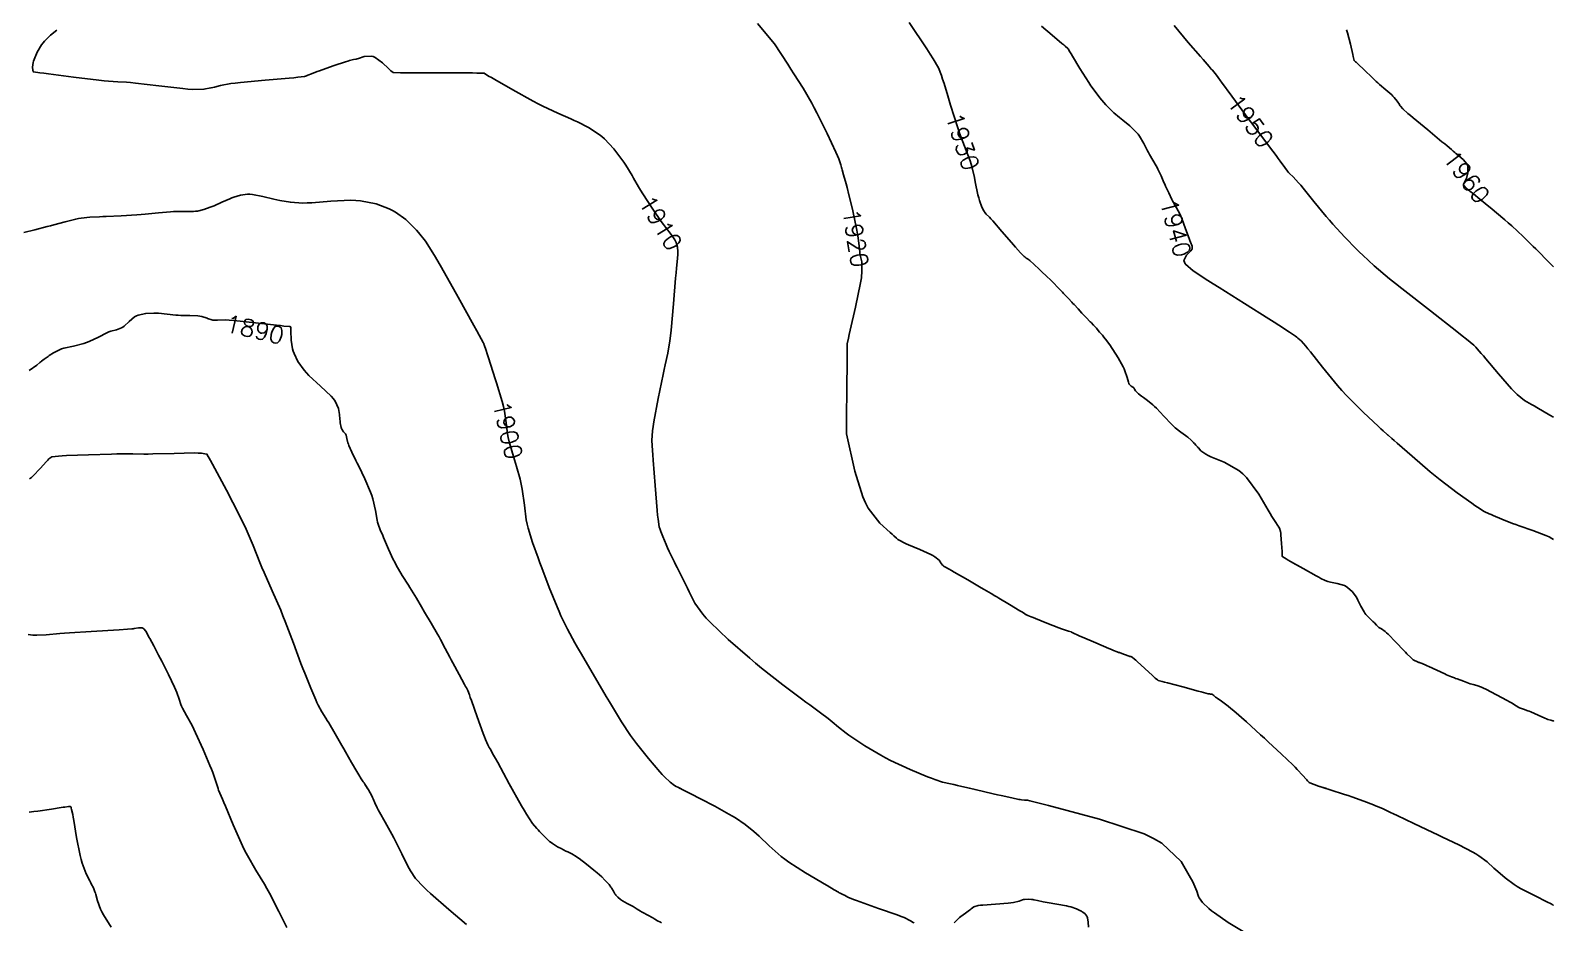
# Model space of a CAD drawing. Header units: metres. Extents: x 837477 to 838477, y 1189014 to 1191014.
# Drawn here: x 838139.6 to 838476.5, y 1189192 to 1189389.2 of the extents above; entities that cross this region are included whole.
import ezdxf

# ---------------------------------------------------------------- set-up
doc = ezdxf.new("R2010")
doc.units = ezdxf.units.M
doc.header["$LTSCALE"] = 0.3
doc.layers.add('COTAS 10', color=1, linetype='Continuous')
doc.styles.get("Standard").update_dxf_attribs({"font": 'simplex.shx'})

msp = doc.modelspace()

# ---------------------------------------------------------------- linework, layer by layer
at = {"layer": 'COTAS 10'}
for points, elevation in [([(838145.371, 1189389.214), (838144.016, 1189388.105), (838142.67, 1189386.839), (838142.339, 1189386.444), (838142.027, 1189386.03), (838141.053, 1189384.374), (838140.375, 1189382.785), (838140.25, 1189382.412), (838140.152, 1189382.069), (838140.023, 1189381.075), (838140.083, 1189380.425), (838140.105, 1189380.299), (838140.129, 1189380.197), (838140.23, 1189380.025), (838141.653, 1189379.835), (838142.51, 1189379.722), (838143.566, 1189379.583), (838149.053, 1189378.865), (838154.692, 1189378.168), (838155.844, 1189378.043), (838156.819, 1189377.947), (838158.865, 1189377.847), (838160.797, 1189377.762), (838161.701, 1189377.675), (838162.766, 1189377.561), (838167.941, 1189376.924), (838173.258, 1189376.317), (838174.412, 1189376.222), (838175.427, 1189376.16), (838177.941, 1189376.201), (838179.481, 1189376.478), (838179.882, 1189376.565), (838180.271, 1189376.655), (838181.585, 1189377.016), (838183.861, 1189377.433), (838184.857, 1189377.559), (838186.012, 1189377.689), (838191.503, 1189378.195), (838196.807, 1189378.646), (838197.845, 1189378.742), (838198.695, 1189378.824), (838200.206, 1189379.016), (838200.613, 1189379.17), (838200.767, 1189379.229), (838200.939, 1189379.295), (838201.71, 1189379.593), (838203.018, 1189380.08), (838203.529, 1189380.265), (838204.105, 1189380.472), (838206.722, 1189381.401), (838209.233, 1189382.262), (838209.742, 1189382.425), (838210.169, 1189382.556), (838211.041, 1189382.759), (838211.612, 1189382.854), (838211.85, 1189382.917), (838212.124, 1189382.996), (838213.4, 1189383.413), (838214.934, 1189383.521), (838215.37, 1189383.404), (838215.81, 1189383.224), (838217.439, 1189382.043), (838218.807, 1189380.745), (838219.083, 1189380.49), (838219.315, 1189380.28), (838219.779, 1189379.902), (838221.436, 1189379.836), (838222.419, 1189379.824), (838223.63, 1189379.814), (838229.899, 1189379.798), (838236.149, 1189379.785), (838237.348, 1189379.776), (838238.317, 1189379.766), (838239.899, 1189379.712), (838240.92, 1189379.11), (838241.536, 1189378.755), (838242.296, 1189378.318), (838246.244, 1189376.057), (838250.753, 1189373.565), (838251.867, 1189372.982), (838252.922, 1189372.446), (838256.244, 1189370.894), (838259.076, 1189369.643), (838259.822, 1189369.296), (838260.55, 1189368.949), (838263.042, 1189367.691), (838265.341, 1189366.212), (838265.949, 1189365.725), (838266.543, 1189365.204), (838268.586, 1189363.042), (838270.402, 1189360.682), (838270.853, 1189360.037), (838271.283, 1189359.395), (838272.65, 1189357.105), (838272.974, 1189356.543), (838274.077, 1189354.62), (838274.544, 1189353.855), (838275.043, 1189353.056), (838277.105, 1189349.892), (838279.126, 1189346.942), (838279.598, 1189346.278), (838280.032, 1189345.68), (838281.285, 1189344.072), (838282.119, 1189342.93), (838282.289, 1189342.625), (838282.432, 1189342.325), (838282.729, 1189341.285), (838282.801, 1189340.282), (838282.803, 1189340.005), (838282.797, 1189339.729), (838282.708, 1189338.736), (838282.487, 1189336.6), (838282.397, 1189335.604), (838282.296, 1189334.432), (838281.826, 1189328.736), (838281.298, 1189322.901), (838281.159, 1189321.641), (838281.024, 1189320.536), (838280.562, 1189317.829), (838279.97, 1189315.262), (838279.752, 1189314.244), (838279.51, 1189313.093), (838278.444, 1189307.829), (838277.483, 1189302.679), (838277.308, 1189301.6), (838277.173, 1189300.671), (838277.013, 1189298.569), (838277.19, 1189296.354), (838277.267, 1189295.354), (838277.356, 1189294.186), (838277.778, 1189288.569), (838278.216, 1189283.087), (838278.316, 1189282.003), (838278.406, 1189281.108), (838278.651, 1189279.443), (838278.884, 1189278.85), (838278.966, 1189278.631), (838279.056, 1189278.388), (838279.443, 1189277.312), (838280.193, 1189275.513), (838280.512, 1189274.815), (838280.879, 1189274.031), (838282.605, 1189270.474), (838284.45, 1189266.759), (838284.891, 1189265.875), (838285.303, 1189265.053), (838286.54, 1189262.605), (838288.307, 1189260.127), (838289.053, 1189259.286), (838289.91, 1189258.378), (838293.934, 1189254.539), (838298.677, 1189250.403), (838299.987, 1189249.308), (838301.296, 1189248.235), (838306.015, 1189244.539), (838310.158, 1189241.424), (838311.105, 1189240.718), (838311.965, 1189240.078), (838314.346, 1189238.332), (838316.061, 1189237.056), (838316.501, 1189236.714), (838316.926, 1189236.376), (838318.332, 1189235.197), (838320.02, 1189233.859), (838320.623, 1189233.421), (838321.284, 1189232.954), (838324.161, 1189231.026), (838327.677, 1189228.938), (838328.741, 1189228.37), (838329.845, 1189227.807), (838334.161, 1189225.811), (838338.048, 1189224.186), (838338.882, 1189223.857), (838339.611, 1189223.58), (838341.367, 1189223.017), (838343.119, 1189222.63), (838343.845, 1189222.464), (838344.675, 1189222.272), (838347.595, 1189221.589)], 1910), ([(838426.271, 1189221.589), (838424.326, 1189222.208), (838423.775, 1189222.396), (838423.317, 1189222.559), (838422.442, 1189222.947), (838422.066, 1189223.326), (838421.924, 1189223.484), (838421.765, 1189223.665), (838421.051, 1189224.511), (838419.826, 1189225.838), (838419.345, 1189226.323), (838418.802, 1189226.859), (838416.328, 1189229.219), (838413.387, 1189231.947), (838412.549, 1189232.715), (838411.701, 1189233.488), (838408.556, 1189236.328), (838405.754, 1189238.783), (838405.122, 1189239.315), (838404.554, 1189239.781), (838403.022, 1189240.93), (838402.079, 1189241.559), (838401.881, 1189241.698), (838401.711, 1189241.822), (838401.328, 1189242.143), (838401.153, 1189242.323), (838401.114, 1189242.358), (838401.079, 1189242.386), (838400.987, 1189242.435), (838400.889, 1189242.446), (838400.851, 1189242.45), (838400.807, 1189242.454), (838400.606, 1189242.475), (838400.382, 1189242.502), (838400.323, 1189242.51), (838400.266, 1189242.518), (838400.074, 1189242.55), (838399.106, 1189242.801), (838398.561, 1189242.947), (838397.895, 1189243.125), (838394.488, 1189244.047), (838391.109, 1189244.964), (838390.46, 1189245.14), (838389.935, 1189245.282), (838389.077, 1189245.513), (838389.018, 1189245.533), (838388.997, 1189245.542), (838388.975, 1189245.553), (838388.879, 1189245.603), (838388.388, 1189246.025), (838388.116, 1189246.27), (838387.786, 1189246.57), (838386.101, 1189248.115), (838384.413, 1189249.66), (838384.08, 1189249.959), (838383.804, 1189250.204), (838383.296, 1189250.623), (838382.962, 1189250.75), (838382.797, 1189250.811), (838382.601, 1189250.881), (838381.63, 1189251.227), (838380.66, 1189251.57), (838380.464, 1189251.639), (838380.3, 1189251.697), (838379.968, 1189251.811), (838379.168, 1189252.14), (838378.708, 1189252.333), (838378.146, 1189252.571), (838375.253, 1189253.795), (838372.331, 1189255.045), (838371.75, 1189255.298), (838371.267, 1189255.51), (838370.348, 1189255.942), (838370.009, 1189256.11), (838369.893, 1189256.156), (838369.768, 1189256.203), (838369.234, 1189256.37), (838368.137, 1189256.747), (838367.657, 1189256.926), (838367.1, 1189257.137), (838364.451, 1189258.168), (838361.886, 1189259.182), (838361.383, 1189259.382), (838360.969, 1189259.547), (838360.219, 1189259.853), (838360.062, 1189259.927), (838360.023, 1189259.946), (838359.984, 1189259.964), (838359.859, 1189260.025), (838359.219, 1189260.403), (838358.857, 1189260.621), (838358.415, 1189260.888), (838356.149, 1189262.264), (838353.827, 1189263.671), (838353.35, 1189263.959), (838352.944, 1189264.202), (838352.075, 1189264.713), (838351.039, 1189265.308), (838350.527, 1189265.605), (838349.918, 1189265.959), (838346.907, 1189267.713), (838343.914, 1189269.454), (838343.316, 1189269.8), (838342.818, 1189270.086), (838341.856, 1189270.629), (838341.584, 1189270.783), (838341.522, 1189270.824), (838341.465, 1189270.865), (838341.31, 1189271.006), (838341.128, 1189271.251), (838341.054, 1189271.356), (838340.97, 1189271.477), (838340.584, 1189272.052), (838339.649, 1189272.836), (838339.22, 1189273.09), (838338.717, 1189273.359), (838336.283, 1189274.462), (838333.838, 1189275.495), (838333.327, 1189275.719), (838332.889, 1189275.917), (838331.91, 1189276.409), (838331.488, 1189276.681), (838331.401, 1189276.739), (838331.327, 1189276.791), (838331.171, 1189276.915), (838330.558, 1189277.476), (838330.197, 1189277.802), (838329.753, 1189278.203), (838327.458, 1189280.266), (838324.889, 1189283.576), (838324.272, 1189284.762), (838323.696, 1189286.065), (838321.956, 1189291.747), (838320.075, 1189299.983), (838320.074, 1189299.989), (838320.074, 1189299.991), (838320.075, 1189299.996), (838320.078, 1189300.001), (838320.078, 1189300.003), (838320.079, 1189300.004), (838320.082, 1189300.01), (838320.097, 1189301.532), (838320.106, 1189302.488), (838320.116, 1189303.677), (838320.17, 1189309.906), (838320.222, 1189316.149), (838320.231, 1189317.347), (838320.239, 1189318.315), (838320.248, 1189319.896), (838320.53, 1189321.19), (838320.71, 1189321.977), (838320.934, 1189322.949), (838322.111, 1189328.01), (838323.208, 1189333.36), (838323.383, 1189334.515), (838323.442, 1189335.022), (838323.5, 1189335.528), (838323.458, 1189338.01), (838323.128, 1189339.487), (838323.065, 1189339.867), (838323.013, 1189340.235), (838322.927, 1189341.459), (838322.698, 1189343.354), (838322.556, 1189344.144), (838322.38, 1189345.05), (838321.459, 1189349.28), (838320.458, 1189353.538), (838320.4, 1189353.776), (838320.23, 1189354.461), (838320.024, 1189355.273), (838319.461, 1189357.282), (838319.113, 1189358.398), (838319.043, 1189358.647), (838318.985, 1189358.87), (838318.868, 1189359.461), (838318.37, 1189360.78), (838318.072, 1189361.462), (838317.704, 1189362.281), (838315.793, 1189366.386), (838313.545, 1189370.963), (838312.965, 1189372.079), (838312.402, 1189373.131), (838310.521, 1189376.386), (838308.469, 1189379.612), (838307.798, 1189380.646), (838307.084, 1189381.74), (838304.135, 1189386.196), (838300.393, 1189390.682)], 1920), ([(838333.974, 1189390.938), (838337.84, 1189385.087), (838338.609, 1189383.907), (838339.247, 1189382.919), (838340.462, 1189380.938), (838341.092, 1189379.224), (838341.362, 1189378.403), (838341.672, 1189377.432), (838342.506, 1189374.721), (838343.135, 1189372.673), (838344.716, 1189367.648), (838345.1, 1189366.509), (838345.462, 1189365.48), (838346.575, 1189362.673), (838347.469, 1189360.333), (838347.693, 1189359.598), (838347.906, 1189358.825), (838348.384, 1189356.654), (838348.589, 1189355.718), (838349.184, 1189352.821), (838349.342, 1189352.179), (838349.497, 1189351.608), (838350.029, 1189350.127), (838350.492, 1189349.268), (838350.602, 1189349.089), (838350.706, 1189348.936), (838351.015, 1189348.595), (838351.703, 1189347.901), (838352.044, 1189347.524), (838352.451, 1189347.067), (838354.467, 1189344.753), (838356.585, 1189342.307), (838357.056, 1189341.767), (838357.478, 1189341.287), (838358.587, 1189340.052), (838359.261, 1189339.357), (838359.409, 1189339.218), (838359.54, 1189339.102), (838359.873, 1189338.875), (838360.278, 1189338.605), (838360.455, 1189338.462), (838360.66, 1189338.289), (838361.635, 1189337.42), (838362.754, 1189336.385), (838363.05, 1189336.109), (838363.34, 1189335.837), (838364.34, 1189334.89), (838365.314, 1189333.941), (838365.588, 1189333.667), (838365.864, 1189333.388), (838366.879, 1189332.341), (838367.856, 1189331.315), (838368.109, 1189331.051), (838368.354, 1189330.794), (838369.175, 1189329.936), (838369.971, 1189329.092), (838370.202, 1189328.844), (838370.436, 1189328.591), (838371.317, 1189327.624), (838372.17, 1189326.693), (838372.386, 1189326.461), (838372.595, 1189326.241), (838373.276, 1189325.542), (838373.879, 1189324.935), (838374.037, 1189324.773), (838374.192, 1189324.614), (838374.719, 1189324.062), (838375.238, 1189323.5), (838375.386, 1189323.335), (838375.537, 1189323.165), (838376.1, 1189322.516), (838376.696, 1189321.803), (838376.866, 1189321.593), (838377.04, 1189321.377), (838377.689, 1189320.55), (838378.478, 1189319.446), (838378.74, 1189319.056), (838379.02, 1189318.629), (838380.191, 1189316.78), (838381.279, 1189314.849), (838381.508, 1189314.37), (838381.706, 1189313.915), (838382.157, 1189312.471), (838382.446, 1189311.393), (838382.541, 1189311.169), (838382.643, 1189310.977), (838383.066, 1189310.552), (838383.466, 1189310.318), (838383.553, 1189310.247), (838383.63, 1189310.173), (838383.821, 1189309.882), (838384.03, 1189309.537), (838384.118, 1189309.429), (838384.219, 1189309.315), (838384.693, 1189308.859), (838385.341, 1189308.329), (838385.552, 1189308.169), (838385.777, 1189308.003), (838386.704, 1189307.357), (838387.875, 1189306.41), (838388.253, 1189306.055), (838388.656, 1189305.659), (838390.307, 1189303.896), (838391.984, 1189302.12), (838392.403, 1189301.717), (838392.803, 1189301.353), (838394.082, 1189300.357), (838395.124, 1189299.639), (838395.374, 1189299.45), (838395.607, 1189299.266), (838396.311, 1189298.635), (838396.842, 1189298.095), (838396.966, 1189297.968), (838397.081, 1189297.85), (838397.412, 1189297.504), (838397.736, 1189297.144), (838397.847, 1189297.018), (838397.966, 1189296.879), (838398.469, 1189296.282), (838399.599, 1189295.487), (838400.114, 1189295.225), (838400.716, 1189294.944), (838403.618, 1189293.775), (838406.907, 1189291.902), (838407.753, 1189291.177), (838408.571, 1189290.362), (838411.29, 1189286.676), (838413.411, 1189283.12), (838413.851, 1189282.388), (838414.228, 1189281.766), (838415.058, 1189280.428), (838415.44, 1189279.852), (838415.533, 1189279.71), (838415.621, 1189279.574), (838415.896, 1189279.146), (838416.112, 1189278.399), (838416.163, 1189278.062), (838416.211, 1189277.669), (838416.353, 1189275.781), (838416.448, 1189273.968), (838416.467, 1189273.622), (838416.482, 1189273.343), (838416.506, 1189272.9), (838416.508, 1189272.897), (838416.509, 1189272.896), (838416.51, 1189272.893), (838416.513, 1189272.89), (838416.514, 1189272.887), (838416.517, 1189272.885), (838416.519, 1189272.883), (838416.527, 1189272.878), (838416.549, 1189272.859), (838416.56, 1189272.85), (838416.573, 1189272.838), (838416.637, 1189272.782), (838417.377, 1189272.347), (838417.817, 1189272.098), (838418.358, 1189271.793), (838421.16, 1189270.225), (838424.009, 1189268.64), (838424.58, 1189268.324), (838425.057, 1189268.061), (838425.994, 1189267.557), (838426.597, 1189267.367), (838426.864, 1189267.302), (838427.174, 1189267.232), (838428.653, 1189266.936), (838430.238, 1189266.455), (838430.616, 1189266.269), (838430.966, 1189266.059), (838432.008, 1189265.111), (838432.828, 1189263.956), (838433.039, 1189263.617), (838433.243, 1189263.269), (838433.918, 1189261.942), (838434.591, 1189260.684), (838434.793, 1189260.38), (838435.002, 1189260.094), (838435.811, 1189259.222), (838436.57, 1189258.529), (838436.747, 1189258.358), (838436.91, 1189258.195), (838437.379, 1189257.678), (838437.776, 1189257.276), (838437.894, 1189257.185), (838438.015, 1189257.103), (838438.481, 1189256.882), (838439.264, 1189256.331), (838439.585, 1189256.042), (838439.95, 1189255.692), (838441.648, 1189253.937), (838443.363, 1189252.111), (838443.74, 1189251.718), (838444.074, 1189251.373), (838444.928, 1189250.533), (838445.483, 1189250.082), (838445.629, 1189249.981), (838445.771, 1189249.892), (838446.256, 1189249.658), (838446.72, 1189249.491), (838446.848, 1189249.443), (838446.977, 1189249.394), (838447.443, 1189249.213), (838448.231, 1189248.873), (838448.562, 1189248.725), (838448.943, 1189248.553), (838450.726, 1189247.734), (838452.496, 1189246.92), (838452.868, 1189246.751), (838453.189, 1189246.606), (838453.923, 1189246.286), (838454.577, 1189246.036), (838454.847, 1189245.935), (838455.157, 1189245.821), (838456.598, 1189245.293), (838458.084, 1189244.776), (838458.421, 1189244.667), (838458.726, 1189244.574), (838459.563, 1189244.364), (838460.612, 1189243.981), (838461.052, 1189243.78), (838461.556, 1189243.537), (838463.917, 1189242.314), (838466.27, 1189241.033), (838466.77, 1189240.754), (838467.203, 1189240.508), (838468.22, 1189239.889), (838468.832, 1189239.525), (838469.011, 1189239.439), (838469.194, 1189239.36), (838469.887, 1189239.125), (838470.817, 1189238.808), (838471.149, 1189238.675), (838471.513, 1189238.524), (838473.096, 1189237.816), (838474.617, 1189237.135), (838474.942, 1189237.001), (838475.225, 1189236.889), (838475.901, 1189236.682), (838476.329, 1189236.596), (838476.457, 1189236.561), (838476.514, 1189236.544), (838476.457, 1189236.561), (838476.329, 1189236.596), (838475.901, 1189236.682), (838475.225, 1189236.889), (838474.942, 1189237.001), (838474.617, 1189237.135), (838473.096, 1189237.816), (838471.513, 1189238.524), (838471.149, 1189238.675), (838470.817, 1189238.808), (838469.887, 1189239.125), (838469.194, 1189239.36), (838469.011, 1189239.439), (838468.832, 1189239.525), (838468.22, 1189239.889), (838467.203, 1189240.508), (838466.77, 1189240.754), (838466.27, 1189241.033), (838463.917, 1189242.314), (838461.556, 1189243.537), (838461.052, 1189243.78), (838460.612, 1189243.981), (838459.563, 1189244.364), (838458.726, 1189244.574), (838458.421, 1189244.667), (838458.084, 1189244.776), (838456.598, 1189245.293), (838455.157, 1189245.821), (838454.847, 1189245.935), (838454.577, 1189246.036), (838453.923, 1189246.286), (838453.189, 1189246.606), (838452.868, 1189246.751), (838452.496, 1189246.92), (838450.726, 1189247.734), (838448.943, 1189248.553), (838448.562, 1189248.725), (838448.231, 1189248.873), (838447.443, 1189249.213), (838446.977, 1189249.394), (838446.848, 1189249.443), (838446.72, 1189249.491), (838446.256, 1189249.658), (838445.771, 1189249.892), (838445.629, 1189249.981), (838445.483, 1189250.082), (838444.928, 1189250.533), (838444.074, 1189251.373), (838443.74, 1189251.718), (838443.363, 1189252.111), (838441.648, 1189253.937), (838439.95, 1189255.692), (838439.585, 1189256.042), (838439.264, 1189256.331), (838438.481, 1189256.882), (838438.015, 1189257.103), (838437.894, 1189257.185), (838437.776, 1189257.276), (838437.379, 1189257.678), (838436.91, 1189258.195), (838436.747, 1189258.358), (838436.57, 1189258.529), (838435.811, 1189259.222), (838435.002, 1189260.094), (838434.793, 1189260.38), (838434.591, 1189260.684), (838433.918, 1189261.942), (838433.243, 1189263.269), (838433.039, 1189263.617), (838432.828, 1189263.956), (838432.008, 1189265.111), (838430.966, 1189266.059), (838430.616, 1189266.269), (838430.238, 1189266.455), (838428.653, 1189266.936), (838427.174, 1189267.232), (838426.864, 1189267.302), (838426.597, 1189267.367), (838425.994, 1189267.557), (838425.057, 1189268.061), (838424.58, 1189268.324), (838424.009, 1189268.64), (838421.16, 1189270.225), (838418.723, 1189271.589)], 1930), ([(838363.259, 1189390.129), (838365.57, 1189388.103), (838367.724, 1189386.327), (838368.139, 1189385.982), (838368.475, 1189385.702), (838369.035, 1189385.225), (838369.073, 1189385.174), (838369.081, 1189385.163), (838369.088, 1189385.154), (838369.102, 1189385.132), (838369.512, 1189384.451), (838369.768, 1189384.026), (838370.086, 1189383.499), (838371.75, 1189380.743), (838373.682, 1189377.666), (838374.168, 1189376.936), (838374.634, 1189376.261), (838376.144, 1189374.264), (838377.459, 1189372.757), (838377.803, 1189372.39), (838378.137, 1189372.044), (838379.272, 1189370.976), (838380.461, 1189369.967), (838380.831, 1189369.658), (838381.218, 1189369.337), (838382.76, 1189368.072), (838384.246, 1189366.658), (838384.599, 1189366.242), (838384.925, 1189365.816), (838385.888, 1189364.191), (838386.675, 1189362.592), (838386.891, 1189362.183), (838387.106, 1189361.789), (838387.873, 1189360.485), (838388.612, 1189359.225), (838388.809, 1189358.858), (838389.002, 1189358.483), (838389.672, 1189357.064), (838390.157, 1189355.97), (838390.327, 1189355.586), (838390.511, 1189355.174), (838390.696, 1189354.762), (838391.373, 1189353.264), (838392.057, 1189351.846), (838392.246, 1189351.483), (838392.436, 1189351.134), (838393.118, 1189349.981), (838393.838, 1189348.623), (838394.051, 1189348.144), (838394.269, 1189347.621), (838395.108, 1189345.361), (838395.869, 1189343.22), (838396.04, 1189342.772), (838396.192, 1189342.386), (838396.597, 1189341.518), (838396.574, 1189340.931), (838396.457, 1189340.723), (838396.292, 1189340.496), (838395.297, 1189339.511), (838394.734, 1189338.296), (838394.841, 1189337.923), (838395.024, 1189337.605), (838395.063, 1189337.535), (838396.814, 1189336.004), (838400.068, 1189333.91), (838401.238, 1189333.166), (838402.524, 1189332.352), (838408.137, 1189328.822), (838413.548, 1189325.417), (838414.706, 1189324.682), (838415.716, 1189324.036), (838418.137, 1189322.453), (838419.412, 1189321.561), (838419.7, 1189321.351), (838419.96, 1189321.157), (838420.663, 1189320.59), (838421.703, 1189319.409), (838422.174, 1189318.827), (838422.726, 1189318.135), (838425.382, 1189314.719), (838428.711, 1189310.669), (838429.688, 1189309.578), (838430.687, 1189308.5), (838434.494, 1189304.719), (838437.702, 1189301.727), (838438.324, 1189301.147), (838438.832, 1189300.675), (838439.704, 1189299.87), (838439.811, 1189299.781), (838439.837, 1189299.762), (838439.86, 1189299.745), (838439.929, 1189299.7), (838440.774, 1189298.969), (838441.287, 1189298.518), (838441.922, 1189297.961), (838445.221, 1189295.051), (838449.242, 1189291.613), (838450.331, 1189290.721), (838451.41, 1189289.856), (838455.221, 1189286.949), (838458.406, 1189284.659), (838459.09, 1189284.182), (838459.689, 1189283.774), (838461.14, 1189282.868), (838462.285, 1189282.323), (838462.691, 1189282.142), (838463.136, 1189281.948), (838465.063, 1189281.14), (838467.445, 1189280.214), (838468.176, 1189279.946), (838468.938, 1189279.672), (838471.948, 1189278.643), (838474.834, 1189277.53), (838475.518, 1189277.204), (838476.152, 1189276.871), (838476.514, 1189276.626)], 1940), ([(838392.57, 1189390.253), (838395.699, 1189386.537), (838398.438, 1189383.406), (838398.983, 1189382.78), (838399.434, 1189382.258), (838400.293, 1189381.244), (838400.564, 1189380.913), (838400.645, 1189380.822), (838400.728, 1189380.732), (838401.052, 1189380.409), (838401.921, 1189379.327), (838402.349, 1189378.758), (838402.857, 1189378.072), (838403.087, 1189377.758), (838405.367, 1189374.623), (838408.352, 1189370.528), (838409.16, 1189369.435), (838409.959, 1189368.359), (838412.779, 1189364.623), (838414.397, 1189362.492), (838415.117, 1189361.541), (838415.613, 1189360.879), (838416.043, 1189360.298), (838417.047, 1189358.891), (838417.68, 1189358.043), (838417.876, 1189357.815), (838418.08, 1189357.59), (838418.891, 1189356.803), (838420.125, 1189355.508), (838420.595, 1189354.963), (838421.122, 1189354.337), (838423.49, 1189351.401), (838426.198, 1189348.081), (838426.939, 1189347.213), (838427.676, 1189346.366), (838430.306, 1189343.49), (838432.89, 1189340.857), (838433.597, 1189340.164), (838434.302, 1189339.486), (838436.817, 1189337.165), (838440.242, 1189334.281), (838441.52, 1189333.247), (838442.941, 1189332.112), (838449.263, 1189327.165), (838455.155, 1189322.597), (838456.304, 1189321.701), (838457.245, 1189320.965), (838458.902, 1189319.639), (838459.195, 1189319.342), (838459.275, 1189319.255), (838459.355, 1189319.165), (838459.639, 1189318.823), (838460.527, 1189317.759), (838460.987, 1189317.215), (838461.54, 1189316.562), (838464.311, 1189313.304), (838467.248, 1189309.988), (838467.907, 1189309.298), (838468.498, 1189308.709), (838470.074, 1189307.406), (838471.629, 1189306.508), (838472.208, 1189306.173), (838472.85, 1189305.802), (838475.703, 1189304.148), (838476.514, 1189303.677)], 1950), ([(838430.679, 1189389.288), (838430.915, 1189388.666), (838431.619, 1189386.117), (838432.097, 1189383.873), (838432.19, 1189383.443), (838432.265, 1189383.095), (838432.396, 1189382.53), (838432.58, 1189382.359), (838432.689, 1189382.26), (838432.824, 1189382.138), (838433.519, 1189381.51), (838434.432, 1189380.665), (838434.704, 1189380.406), (838434.985, 1189380.136), (838436.066, 1189379.073), (838437.27, 1189377.92), (838437.628, 1189377.594), (838437.997, 1189377.266), (838439.418, 1189376.056), (838440.709, 1189374.919), (838440.996, 1189374.636), (838441.253, 1189374.367), (838441.924, 1189373.513), (838442.399, 1189372.799), (838442.531, 1189372.618), (838442.663, 1189372.445), (838443.144, 1189371.881), (838444.287, 1189370.848), (838444.838, 1189370.378), (838445.489, 1189369.829), (838448.685, 1189367.183), (838450.778, 1189365.464), (838451.833, 1189364.595), (838452.453, 1189364.082), (838452.964, 1189363.658), (838453.905, 1189362.86), (838454.159, 1189362.623), (838454.238, 1189362.552), (838454.32, 1189362.478), (838454.646, 1189362.192), (838455.143, 1189361.776), (838455.332, 1189361.621), (838455.544, 1189361.448), (838456.497, 1189360.679), (838457.324, 1189359.685), (838457.457, 1189359.371), (838457.547, 1189359.039), (838457.527, 1189357.699), (838457.227, 1189356.478), (838457.142, 1189356.222), (838457.057, 1189356.001), (838456.739, 1189355.5), (838456.598, 1189355.169), (838456.624, 1189355.057), (838456.677, 1189354.935), (838457.102, 1189354.417), (838457.614, 1189353.943), (838457.722, 1189353.848), (838457.815, 1189353.77), (838458.03, 1189353.618), (838458.792, 1189353.036), (838459.23, 1189352.686), (838459.766, 1189352.254), (838462.195, 1189350.278), (838462.524, 1189350.01), (838465.707, 1189347.339), (838466.512, 1189346.637), (838467.284, 1189345.952), (838469.795, 1189343.612), (838472.003, 1189341.446), (838472.583, 1189340.87), (838473.15, 1189340.304), (838475.086, 1189338.343), (838476.514, 1189336.912)], 1960), ([(838138.074, 1189344.504), (838140.53, 1189345.137), (838143.271, 1189345.819), (838144.006, 1189346.008), (838144.729, 1189346.198), (838147.256, 1189346.887), (838149.58, 1189347.463), (838150.176, 1189347.582), (838150.752, 1189347.682), (838152.663, 1189347.9), (838154.811, 1189348.01), (838155.537, 1189348.044), (838156.319, 1189348.079), (838159.618, 1189348.217), (838163.12, 1189348.4), (838164.03, 1189348.464), (838164.915, 1189348.533), (838167.896, 1189348.83), (838170.527, 1189349.083), (838171.191, 1189349.124), (838171.827, 1189349.153), (838173.893, 1189349.154), (838175.66, 1189349.171), (838176.108, 1189349.21), (838176.539, 1189349.263), (838177.945, 1189349.581), (838179.34, 1189350.083), (838179.763, 1189350.253), (838180.202, 1189350.436), (838181.921, 1189351.208), (838183.656, 1189351.976), (838184.106, 1189352.156), (838184.542, 1189352.322), (838186.005, 1189352.804), (838187.599, 1189352.991), (838188.118, 1189352.971), (838188.67, 1189352.92), (838190.944, 1189352.475), (838193.399, 1189351.887), (838194.065, 1189351.745), (838194.726, 1189351.612), (838197.063, 1189351.207), (838199.838, 1189351.029), (838200.774, 1189351.039), (838201.783, 1189351.075), (838206.033, 1189351.416), (838210.441, 1189351.638), (838211.549, 1189351.597), (838212.609, 1189351.513), (838216.033, 1189350.842), (838218.926, 1189349.727), (838219.651, 1189349.364), (838220.343, 1189348.976), (838222.57, 1189347.379), (838224.468, 1189345.575), (838224.953, 1189345.058), (838225.42, 1189344.532), (838226.959, 1189342.57), (838228.935, 1189339.448), (838229.677, 1189338.191), (838230.503, 1189336.765), (838234.194, 1189330.195), (838237.622, 1189323.99), (838238.284, 1189322.793), (838238.822, 1189321.821), (838239.725, 1189320.195), (838239.8, 1189320.069), (838239.815, 1189320.044), (838239.828, 1189320.023), (838239.857, 1189319.982), (838239.868, 1189319.968), (838239.87, 1189319.964), (838239.872, 1189319.961), (838239.874, 1189319.949), (838239.883, 1189319.903), (838239.889, 1189319.878), (838239.896, 1189319.848), (838239.936, 1189319.695), (838240.345, 1189318.421), (838240.585, 1189317.684), (838240.88, 1189316.781), (838242.403, 1189312.131), (838242.662, 1189311.28), (838243.917, 1189307.15), (838244.206, 1189306.037), (838244.438, 1189305.04), (838244.807, 1189302.403), (838245.09, 1189300.008), (838245.268, 1189299.163), (838245.49, 1189298.24), (838246.653, 1189294.249), (838247.065, 1189292.798), (838247.866, 1189289.976), (838248.12, 1189288.874), (838248.339, 1189287.807), (838248.831, 1189284.249), (838249.26, 1189280.962), (838249.438, 1189280.066), (838249.643, 1189279.176), (838250.596, 1189276.014), (838251.854, 1189272.582), (838252.251, 1189271.521), (838252.668, 1189270.413), (838254.35, 1189266.014), (838256.067, 1189261.744), (838256.507, 1189260.716), (838256.931, 1189259.757), (838258.336, 1189256.852), (838260.004, 1189253.818), (838260.596, 1189252.778), (838261.243, 1189251.65), (838264.047, 1189246.852), (838266.942, 1189241.97), (838267.646, 1189240.789), (838268.309, 1189239.683), (838270.351, 1189236.305), (838272.34, 1189233.303), (838272.969, 1189232.435), (838273.631, 1189231.549), (838276.305, 1189228.215), (838278.796, 1189225.319), (838279.343, 1189224.709), (838279.828, 1189224.183), (838281.066, 1189222.977), (838282.074, 1189222.282), (838282.415, 1189222.077), (838282.782, 1189221.867), (838283.319, 1189221.589)], 1900), ([(838246.07, 1189221.589), (838245.483, 1189222.641), (838242.926, 1189227.318), (838242.421, 1189228.235), (838242.005, 1189228.989), (838241.237, 1189230.346), (838241.042, 1189230.657), (838240.987, 1189230.751), (838240.931, 1189230.848), (838240.726, 1189231.228), (838240.244, 1189232.424), (838240.014, 1189233.036), (838239.742, 1189233.77), (838238.41, 1189237.437), (838237.114, 1189241.04), (838236.864, 1189241.734), (838236.661, 1189242.296), (838236.323, 1189243.23), (838236.008, 1189243.828), (838235.82, 1189244.177), (838235.588, 1189244.607), (838234.386, 1189246.825), (838233.011, 1189249.374), (838232.67, 1189250.012), (838232.347, 1189250.621), (838231.323, 1189252.579), (838230.289, 1189254.509), (838229.959, 1189255.101), (838229.611, 1189255.717), (838228.196, 1189258.152), (838226.761, 1189260.577), (838226.056, 1189261.77), (838224.941, 1189263.654), (838223.848, 1189265.47), (838223.516, 1189266.01), (838223.172, 1189266.567), (838221.825, 1189268.709), (838220.485, 1189270.972), (838220.145, 1189271.603), (838219.819, 1189272.237), (838218.756, 1189274.546), (838217.883, 1189276.605), (838217.676, 1189277.082), (838217.485, 1189277.518), (838216.922, 1189278.756), (838216.483, 1189280.013), (838216.37, 1189280.461), (838216.261, 1189280.953), (838215.898, 1189283.09), (838215.331, 1189285.632), (838215.093, 1189286.379), (838214.82, 1189287.145), (838213.544, 1189290.068), (838212.184, 1189292.826), (838211.859, 1189293.489), (838211.556, 1189294.107), (838210.648, 1189295.974), (838210.016, 1189297.398), (838209.887, 1189297.737), (838209.778, 1189298.053), (838209.553, 1189298.995), (838209.385, 1189299.702), (838209.312, 1189299.869), (838209.228, 1189300.023), (838208.832, 1189300.479), (838208.434, 1189301.004), (838208.349, 1189301.202), (838208.276, 1189301.422), (838208.104, 1189302.409), (838207.983, 1189303.595), (838207.942, 1189303.941), (838207.897, 1189304.295), (838207.71, 1189305.638), (838206.972, 1189307.239), (838206.58, 1189307.755), (838206.107, 1189308.304), (838203.722, 1189310.549), (838201.18, 1189312.872), (838200.608, 1189313.469), (838200.093, 1189314.046), (838198.709, 1189315.963), (838197.874, 1189317.777), (838197.705, 1189318.289), (838197.563, 1189318.806), (838197.274, 1189320.705), (838197.248, 1189321.185), (838197.186, 1189322.298), (838197.171, 1189322.621), (838197.16, 1189322.893), (838197.152, 1189323.448), (838197.14, 1189323.625), (838197.126, 1189323.658), (838197.108, 1189323.684), (838197.005, 1189323.72), (838196.89, 1189323.712), (838196.865, 1189323.71), (838196.842, 1189323.709), (838196.782, 1189323.707), (838195.614, 1189323.838), (838194.893, 1189323.921), (838193.999, 1189324.024), (838189.332, 1189324.564), (838184.525, 1189325.065), (838183.542, 1189325.143), (838182.711, 1189325.195), (838180.967, 1189325.167), (838180.157, 1189325.104), (838179.914, 1189325.135), (838179.663, 1189325.187), (838178.751, 1189325.524), (838178.689, 1189325.546), (838177.467, 1189325.94), (838177.06, 1189326.013), (838176.623, 1189326.07), (838174.795, 1189326.147), (838172.796, 1189326.182), (838172.251, 1189326.212), (838171.71, 1189326.253), (838169.786, 1189326.474), (838167.906, 1189326.667), (838167.392, 1189326.69), (838166.88, 1189326.7), (838165.058, 1189326.623), (838163.395, 1189326.248), (838162.985, 1189326.069), (838162.597, 1189325.859), (838161.377, 1189324.827), (838160.293, 1189323.796), (838159.991, 1189323.586), (838159.688, 1189323.407), (838158.587, 1189323.033), (838157.306, 1189322.686), (838156.889, 1189322.524), (838156.445, 1189322.334), (838154.619, 1189321.413), (838152.547, 1189320.435), (838151.949, 1189320.209), (838151.339, 1189320.003), (838149.05, 1189319.423), (838146.943, 1189318.921), (838146.449, 1189318.764), (838145.993, 1189318.599), (838144.67, 1189317.938), (838143.699, 1189317.287), (838143.466, 1189317.129), (838143.249, 1189316.98), (838142.591, 1189316.521), (838141.999, 1189316.072), (838141.822, 1189315.929), (838141.641, 1189315.778), (838140.94, 1189315.166), (838139.271, 1189313.99)], 1890), ([(838139.365, 1189290.024), (838139.761, 1189290.364), (838140.167, 1189290.739), (838141.718, 1189292.373), (838143.094, 1189293.896), (838143.39, 1189294.2), (838143.648, 1189294.453), (838144.275, 1189294.94), (838145.752, 1189295.103), (838146.548, 1189295.152), (838147.511, 1189295.202), (838152.383, 1189295.394), (838157.517, 1189295.541), (838158.644, 1189295.563), (838159.644, 1189295.577), (838162.194, 1189295.558), (838164.643, 1189295.534), (838165.58, 1189295.545), (838166.628, 1189295.564), (838171.349, 1189295.695), (838175.778, 1189295.778), (838176.643, 1189295.766), (838177.352, 1189295.739), (838178.606, 1189295.518), (838179.411, 1189294.102), (838179.836, 1189293.323), (838180.349, 1189292.376), (838182.934, 1189287.555), (838185.754, 1189282.078), (838186.416, 1189280.718), (838187.026, 1189279.425), (838188.799, 1189275.317), (838190.325, 1189271.552), (838190.779, 1189270.475), (838191.247, 1189269.383), (838193.051, 1189265.317), (838194.92, 1189261.01), (838195.43, 1189259.767), (838195.936, 1189258.502), (838197.734, 1189253.75), (838199.399, 1189249.239), (838199.822, 1189248.125), (838200.227, 1189247.07), (838201.553, 1189243.75), (838202.673, 1189241.171), (838202.949, 1189240.583), (838203.211, 1189240.051), (838204.033, 1189238.584), (838204.923, 1189237.162), (838205.227, 1189236.658), (838205.556, 1189236.106), (838206.953, 1189233.714), (838208.464, 1189231.087), (838208.866, 1189230.388), (838209.26, 1189229.7), (838210.621, 1189227.315), (838211.745, 1189225.367), (838211.99, 1189224.955), (838212.205, 1189224.598), (838212.743, 1189223.767), (838213.196, 1189223.1), (838213.358, 1189222.846), (838213.536, 1189222.561), (838214.126, 1189221.589)], 1880), ([(838236.049, 1189191.53), (838232.093, 1189194.848), (838228.081, 1189198.357), (838227.228, 1189199.143), (838226.487, 1189199.848), (838224.742, 1189201.723), (838223.662, 1189203.373), (838223.339, 1189203.936), (838223.007, 1189204.545), (838221.723, 1189207.129), (838220.34, 1189209.959), (838219.945, 1189210.722), (838219.544, 1189211.478), (838218.056, 1189214.135), (838216.779, 1189216.377), (838216.512, 1189216.871), (838216.284, 1189217.309), (838215.772, 1189218.431), (838215.386, 1189219.332), (838215.237, 1189219.63), (838215.069, 1189219.951), (838214.311, 1189221.284), (838213.536, 1189222.561), (838213.358, 1189222.846), (838213.196, 1189223.1), (838212.743, 1189223.767), (838212.205, 1189224.598), (838211.99, 1189224.955), (838211.745, 1189225.367), (838210.621, 1189227.315), (838209.26, 1189229.7), (838208.866, 1189230.388), (838208.464, 1189231.087), (838206.953, 1189233.714), (838205.556, 1189236.106), (838205.227, 1189236.658), (838204.923, 1189237.162), (838204.033, 1189238.584), (838203.211, 1189240.051), (838202.949, 1189240.583), (838202.673, 1189241.171), (838201.553, 1189243.75), (838200.227, 1189247.07), (838199.822, 1189248.125), (838199.399, 1189249.239), (838197.734, 1189253.75), (838195.936, 1189258.502), (838195.43, 1189259.767), (838194.92, 1189261.01), (838193.051, 1189265.317), (838191.247, 1189269.383), (838190.779, 1189270.475), (838190.325, 1189271.552), (838190.31, 1189271.589)], 1880), ([(838279.189, 1189191.937), (838278.945, 1189192.048), (838278.311, 1189192.377), (838277.709, 1189192.727), (838277.486, 1189192.85), (838277.239, 1189192.985), (838276.14, 1189193.565), (838275.016, 1189194.173), (838274.752, 1189194.325), (838274.508, 1189194.47), (838273.799, 1189194.932), (838273.107, 1189195.382), (838272.875, 1189195.519), (838272.625, 1189195.66), (838271.573, 1189196.215), (838270.545, 1189196.78), (838270.311, 1189196.928), (838270.097, 1189197.073), (838269.507, 1189197.564), (838269.086, 1189198.052), (838268.979, 1189198.195), (838268.877, 1189198.341), (838268.543, 1189198.895), (838268.205, 1189199.467), (838268.1, 1189199.625), (838267.991, 1189199.782), (838267.553, 1189200.344), (838267.018, 1189200.947), (838266.847, 1189201.129), (838266.666, 1189201.317), (838265.931, 1189202.053), (838264.93, 1189202.961), (838264.581, 1189203.259), (838264.201, 1189203.576), (838262.572, 1189204.887), (838260.966, 1189206.109), (838260.6, 1189206.37), (838260.269, 1189206.597), (838259.358, 1189207.141), (838258.735, 1189207.437), (838258.585, 1189207.508), (838258.445, 1189207.575), (838258.018, 1189207.777), (838257.511, 1189208.029), (838257.32, 1189208.127), (838257.106, 1189208.237), (838256.151, 1189208.734), (838255.042, 1189209.427), (838254.732, 1189209.66), (838254.421, 1189209.911), (838253.286, 1189210.964), (838252.186, 1189212.122), (838251.898, 1189212.439), (838251.616, 1189212.755), (838250.654, 1189213.881), (838249.303, 1189215.903), (838248.776, 1189216.783), (838248.182, 1189217.802), (838245.483, 1189222.641), (838242.926, 1189227.318), (838242.421, 1189228.235), (838242.005, 1189228.989), (838241.237, 1189230.346), (838241.042, 1189230.657), (838240.987, 1189230.751), (838240.931, 1189230.848), (838240.726, 1189231.228), (838240.244, 1189232.424), (838240.014, 1189233.036), (838239.742, 1189233.77), (838238.41, 1189237.437), (838237.114, 1189241.04), (838236.864, 1189241.734), (838236.661, 1189242.296), (838236.323, 1189243.23), (838236.008, 1189243.828), (838235.82, 1189244.177), (838235.588, 1189244.607), (838234.386, 1189246.825), (838233.011, 1189249.374), (838232.67, 1189250.012), (838232.347, 1189250.621), (838231.323, 1189252.579), (838230.289, 1189254.509), (838229.959, 1189255.101), (838229.611, 1189255.717), (838228.196, 1189258.152), (838226.761, 1189260.577), (838226.056, 1189261.77), (838224.941, 1189263.654), (838223.848, 1189265.47), (838223.516, 1189266.01), (838223.172, 1189266.567), (838221.825, 1189268.709), (838220.485, 1189270.972), (838220.153, 1189271.589)], 1890), ([(838252.226, 1189271.589), (838252.251, 1189271.521), (838252.668, 1189270.413), (838254.35, 1189266.014), (838256.067, 1189261.744), (838256.507, 1189260.716), (838256.931, 1189259.757), (838258.336, 1189256.852), (838260.004, 1189253.818), (838260.596, 1189252.778), (838261.243, 1189251.65), (838264.047, 1189246.852), (838266.942, 1189241.97), (838267.646, 1189240.789), (838268.309, 1189239.683), (838270.351, 1189236.305), (838272.34, 1189233.303), (838272.969, 1189232.435), (838273.631, 1189231.549), (838276.305, 1189228.215), (838278.796, 1189225.319), (838279.343, 1189224.709), (838279.828, 1189224.183), (838281.066, 1189222.977), (838282.074, 1189222.282), (838282.415, 1189222.077), (838282.782, 1189221.867), (838284.327, 1189221.066), (838286.388, 1189220.04), (838287.08, 1189219.688), (838287.824, 1189219.307), (838290.947, 1189217.687), (838294.09, 1189215.962), (838294.845, 1189215.515), (838295.551, 1189215.081), (838297.687, 1189213.625), (838299.599, 1189212.07), (838300.165, 1189211.573), (838300.746, 1189211.048), (838302.973, 1189208.912), (838305.623, 1189206.588), (838306.471, 1189205.944), (838307.368, 1189205.3), (838311.02, 1189202.973), (838314.414, 1189200.981), (838315.148, 1189200.548), (838315.793, 1189200.167), (838317.383, 1189199.22), (838318.292, 1189198.686), (838318.509, 1189198.565), (838318.711, 1189198.456), (838319.314, 1189198.159), (838319.784, 1189197.937), (838319.902, 1189197.875), (838320.015, 1189197.813), (838320.381, 1189197.586), (838321.629, 1189197.067), (838322.299, 1189196.82), (838323.109, 1189196.528), (838327.206, 1189195.103), (838331.337, 1189193.641), (838332.168, 1189193.326), (838332.864, 1189193.05), (838334.25, 1189192.376), (838334.859, 1189191.998), (838335.065, 1189191.908)], 1900), ([(838282.064, 1189271.589), (838282.605, 1189270.474), (838284.45, 1189266.759), (838284.891, 1189265.875), (838285.303, 1189265.053), (838286.54, 1189262.605), (838288.307, 1189260.127), (838289.053, 1189259.286), (838289.91, 1189258.378), (838293.934, 1189254.539), (838298.677, 1189250.403), (838299.987, 1189249.308), (838301.296, 1189248.235), (838306.015, 1189244.539), (838310.158, 1189241.424), (838311.105, 1189240.718), (838311.965, 1189240.078), (838314.346, 1189238.332), (838316.061, 1189237.056), (838316.501, 1189236.714), (838316.926, 1189236.376), (838318.332, 1189235.197), (838320.02, 1189233.859), (838320.623, 1189233.421), (838321.284, 1189232.954), (838324.161, 1189231.026), (838327.677, 1189228.938), (838328.741, 1189228.37), (838329.845, 1189227.807), (838334.161, 1189225.811), (838338.048, 1189224.186), (838338.882, 1189223.857), (838339.611, 1189223.58), (838341.367, 1189223.017), (838343.119, 1189222.63), (838343.845, 1189222.464), (838344.675, 1189222.272), (838348.541, 1189221.367), (838352.556, 1189220.43), (838353.479, 1189220.218), (838354.32, 1189220.026), (838356.678, 1189219.504), (838358.222, 1189219.197), (838358.55, 1189219.141), (838358.835, 1189219.096), (838359.504, 1189219.04), (838359.913, 1189219.035), (838360.033, 1189219.023), (838360.156, 1189219.006), (838360.627, 1189218.909), (838363.298, 1189218.208), (838364.808, 1189217.811), (838376.096, 1189214.842), (838385.938, 1189211.545), (838388.032, 1189210.547), (838389.854, 1189209.512), (838394.158, 1189205.469), (838396.215, 1189201.853), (838396.621, 1189201.088), (838396.955, 1189200.425), (838397.57, 1189198.882), (838397.864, 1189197.965), (838397.995, 1189197.696), (838398.148, 1189197.421), (838398.882, 1189196.375), (838400.279, 1189195.044), (838400.85, 1189194.589), (838401.501, 1189194.098), (838404.519, 1189192.012), (838408.205, 1189189.771)], 1910), ([(838476.514, 1189195.728), (838476.348, 1189195.849), (838475.807, 1189196.167), (838475.187, 1189196.509), (838472.284, 1189197.952), (838469.207, 1189199.523), (838468.476, 1189199.946), (838467.799, 1189200.364), (838465.79, 1189201.832), (838464.171, 1189203.246), (838463.738, 1189203.63), (838463.312, 1189204.011), (838461.832, 1189205.36), (838460.002, 1189206.743), (838459.355, 1189207.146), (838458.648, 1189207.557), (838455.588, 1189209.115), (838451.953, 1189210.823), (838450.882, 1189211.329), (838449.784, 1189211.85), (838445.588, 1189213.849), (838441.886, 1189215.617), (838441.1, 1189215.991), (838440.416, 1189216.315), (838438.81, 1189217.071), (838437.584, 1189217.599), (838437.14, 1189217.78), (838436.651, 1189217.976), (838434.511, 1189218.81), (838431.892, 1189219.763), (838431.102, 1189220.034), (838430.283, 1189220.309), (838427.092, 1189221.327), (838424.326, 1189222.208), (838423.775, 1189222.396), (838423.317, 1189222.559), (838422.442, 1189222.947), (838422.066, 1189223.326), (838421.924, 1189223.484), (838421.765, 1189223.665), (838421.051, 1189224.511), (838419.826, 1189225.838), (838419.345, 1189226.323), (838418.802, 1189226.859), (838416.328, 1189229.219), (838413.387, 1189231.947), (838412.549, 1189232.715), (838411.701, 1189233.488), (838408.556, 1189236.328), (838405.754, 1189238.783), (838405.122, 1189239.315), (838404.554, 1189239.781), (838403.022, 1189240.93), (838402.079, 1189241.559), (838401.881, 1189241.698), (838401.711, 1189241.822), (838401.328, 1189242.143), (838401.153, 1189242.323), (838401.114, 1189242.358), (838401.079, 1189242.386), (838400.987, 1189242.435), (838400.889, 1189242.446), (838400.851, 1189242.45), (838400.807, 1189242.454), (838400.606, 1189242.475), (838400.382, 1189242.502), (838400.323, 1189242.51), (838400.266, 1189242.518), (838400.074, 1189242.55), (838399.106, 1189242.801), (838398.561, 1189242.947), (838397.895, 1189243.125), (838394.488, 1189244.047), (838391.109, 1189244.964), (838390.46, 1189245.14), (838389.935, 1189245.282), (838389.077, 1189245.513), (838389.018, 1189245.533), (838388.997, 1189245.542), (838388.975, 1189245.553), (838388.879, 1189245.603), (838388.388, 1189246.025), (838388.116, 1189246.27), (838387.786, 1189246.57), (838386.101, 1189248.115), (838384.413, 1189249.66), (838384.08, 1189249.959), (838383.804, 1189250.204), (838383.296, 1189250.623), (838382.962, 1189250.75), (838382.797, 1189250.811), (838382.601, 1189250.881), (838381.63, 1189251.227), (838380.66, 1189251.57), (838380.464, 1189251.639), (838380.3, 1189251.697), (838379.968, 1189251.811), (838379.168, 1189252.14), (838378.708, 1189252.333), (838378.146, 1189252.571), (838375.253, 1189253.795), (838372.331, 1189255.045), (838371.75, 1189255.298), (838371.267, 1189255.51), (838370.348, 1189255.942), (838370.009, 1189256.11), (838369.893, 1189256.156), (838369.768, 1189256.203), (838369.234, 1189256.37), (838368.137, 1189256.747), (838367.657, 1189256.926), (838367.1, 1189257.137), (838364.451, 1189258.168), (838361.886, 1189259.182), (838361.383, 1189259.382), (838360.969, 1189259.547), (838360.219, 1189259.853), (838360.062, 1189259.927), (838360.023, 1189259.946), (838359.984, 1189259.964), (838359.859, 1189260.025), (838359.219, 1189260.403), (838358.857, 1189260.621), (838358.415, 1189260.888), (838356.149, 1189262.264), (838353.827, 1189263.671), (838353.35, 1189263.959), (838352.944, 1189264.202), (838352.075, 1189264.713), (838351.039, 1189265.308), (838350.527, 1189265.605), (838349.918, 1189265.959), (838346.907, 1189267.713), (838343.914, 1189269.454), (838343.316, 1189269.8), (838342.818, 1189270.086), (838341.856, 1189270.629), (838341.584, 1189270.783), (838341.522, 1189270.824), (838341.465, 1189270.865), (838341.31, 1189271.006), (838341.128, 1189271.251), (838341.054, 1189271.356), (838340.97, 1189271.477), (838340.895, 1189271.589)], 1920), ([(838181.081, 1189221.589), (838181.007, 1189221.807), (838180.591, 1189223.113), (838179.872, 1189225.129), (838179.581, 1189225.865), (838179.252, 1189226.678), (838177.735, 1189230.257), (838176.099, 1189233.887), (838175.695, 1189234.732), (838175.313, 1189235.509), (838174.108, 1189237.735), (838173.204, 1189239.366), (838173.011, 1189239.767), (838172.843, 1189240.146), (838172.444, 1189241.332), (838171.94, 1189242.802), (838171.706, 1189243.36), (838171.431, 1189243.983), (838170.097, 1189246.78), (838168.622, 1189249.72), (838168.258, 1189250.433), (838167.913, 1189251.103), (838166.828, 1189253.16), (838165.981, 1189254.73), (838165.785, 1189255.093), (838165.607, 1189255.426), (838165.104, 1189256.368), (838164.61, 1189256.93), (838164.437, 1189257.022), (838164.249, 1189257.086), (838163.436, 1189257.089), (838162.512, 1189256.936), (838162.253, 1189256.902), (838161.993, 1189256.871), (838161.04, 1189256.789), (838159.217, 1189256.678), (838152.966, 1189256.296), (838148.185, 1189255.99), (838147.066, 1189255.913), (838146.037, 1189255.839), (838143.06, 1189255.598), (838140.984, 1189255.468), (838140.522, 1189255.464), (838140.11, 1189255.474), (838139.029, 1189255.623)], 1870), ([(838139.029, 1189255.623), (838140.11, 1189255.474), (838140.522, 1189255.464), (838140.984, 1189255.468), (838143.06, 1189255.598), (838146.037, 1189255.839), (838147.066, 1189255.913), (838148.185, 1189255.99), (838152.966, 1189256.296), (838159.217, 1189256.678), (838161.04, 1189256.789), (838161.993, 1189256.871), (838162.253, 1189256.902), (838162.512, 1189256.936), (838163.436, 1189257.089), (838164.249, 1189257.086), (838164.437, 1189257.022), (838164.61, 1189256.93), (838165.104, 1189256.368), (838165.607, 1189255.426), (838165.785, 1189255.093), (838165.981, 1189254.73), (838166.828, 1189253.16), (838167.913, 1189251.103), (838168.258, 1189250.433), (838168.622, 1189249.72), (838170.097, 1189246.78), (838171.431, 1189243.983), (838171.706, 1189243.36), (838171.94, 1189242.802), (838172.444, 1189241.332), (838172.843, 1189240.146), (838173.011, 1189239.767), (838173.204, 1189239.366), (838174.108, 1189237.735), (838175.313, 1189235.509), (838175.695, 1189234.732), (838176.099, 1189233.887), (838177.735, 1189230.257), (838179.252, 1189226.678), (838179.581, 1189225.865), (838179.872, 1189225.129), (838180.591, 1189223.113), (838181.007, 1189221.807), (838181.105, 1189221.517), (838181.196, 1189221.26), (838181.464, 1189220.591), (838182.052, 1189219.23), (838182.345, 1189218.535), (838182.694, 1189217.703), (838184.423, 1189213.55), (838186.464, 1189208.943), (838187.01, 1189207.825), (838187.547, 1189206.775), (838189.417, 1189203.55), (838191.304, 1189200.454), (838191.852, 1189199.485), (838192.41, 1189198.467), (838194.519, 1189194.389), (838196.277, 1189190.845)], 1870), ([(838157.416, 1189190.953), (838155.719, 1189193.694), (838155.364, 1189194.348), (838155.059, 1189194.957), (838154.375, 1189196.774), (838154.019, 1189198.136), (838153.921, 1189198.458), (838153.824, 1189198.755), (838153.478, 1189199.626), (838153.026, 1189200.543), (838152.863, 1189200.868), (838152.682, 1189201.225), (838151.893, 1189202.774), (838151.022, 1189205.071), (838150.79, 1189205.899), (838150.562, 1189206.811), (838149.774, 1189210.8), (838149.142, 1189214.506), (838149.012, 1189215.24), (838148.903, 1189215.848), (838148.673, 1189216.986), (838148.582, 1189217.261), (838148.561, 1189217.324), (838148.541, 1189217.381), (838148.484, 1189217.538), (838148.379, 1189217.625), (838148.329, 1189217.637), (838148.271, 1189217.645), (838147.985, 1189217.631), (838147.193, 1189217.512), (838146.815, 1189217.453), (838146.368, 1189217.383), (838144.183, 1189217.036), (838141.216, 1189216.618), (838140.277, 1189216.502), (838139.286, 1189216.387)], 1860), ([(838343.895, 1189191.942), (838344.831, 1189192.818), (838345.099, 1189193.05), (838345.371, 1189193.278), (838346.386, 1189194.064), (838347.306, 1189194.734), (838347.517, 1189194.889), (838347.711, 1189195.03), (838348.254, 1189195.429), (838349.245, 1189195.712), (838349.72, 1189195.779), (838350.283, 1189195.842), (838353.04, 1189196.033), (838355.868, 1189196.235), (838356.475, 1189196.306), (838357.006, 1189196.383), (838358.287, 1189196.714), (838359.066, 1189197.007), (838359.281, 1189197.059), (838359.495, 1189197.099), (838360.263, 1189197.141), (838361.053, 1189197.066), (838361.281, 1189197.033), (838361.513, 1189196.994), (838362.382, 1189196.809), (838363.576, 1189196.556), (838364.012, 1189196.475), (838364.494, 1189196.388), (838366.618, 1189196.034), (838368.76, 1189195.641), (838369.254, 1189195.53), (838369.704, 1189195.418), (838370.972, 1189195.004), (838371.861, 1189194.587), (838372.072, 1189194.473), (838372.268, 1189194.359), (838372.851, 1189193.953), (838373.253, 1189193.415), (838373.334, 1189193.219), (838373.403, 1189193.002), (838373.546, 1189192.047), (838373.624, 1189190.915)], 1900)]:
    msp.add_lwpolyline(points, dxfattribs=dict(at, elevation=elevation))

# ---------------------------------------------------------------- texts
at = {"layer": 'COTAS 10', "char_height": 3.8, "attachment_point": 7}
for s, insert, rotation in [('1950', (838404.063, 1189373.248, 1950), 306.54196), ('1930', (838341.972, 1189370.22, 1930), 288.02997), ('1960', (838451.849, 1189360.877, 1960), 306.94522), ('1910', (838273.98, 1189351.205, 1910), 301.15294), ('1940', (838389.424, 1189351.317, 1940), 284.85473), ('1920', (838319.187, 1189349.38, 1920), 279.22992), ('1890', (838182.454, 1189322.704, 1890), 346.80516), ('1900', (838241.798, 1189306.705, 1900), 283.40965)]:
    msp.add_mtext(s, dxfattribs=dict(at, insert=insert, rotation=rotation))

doc.saveas('drawing.dxf')
